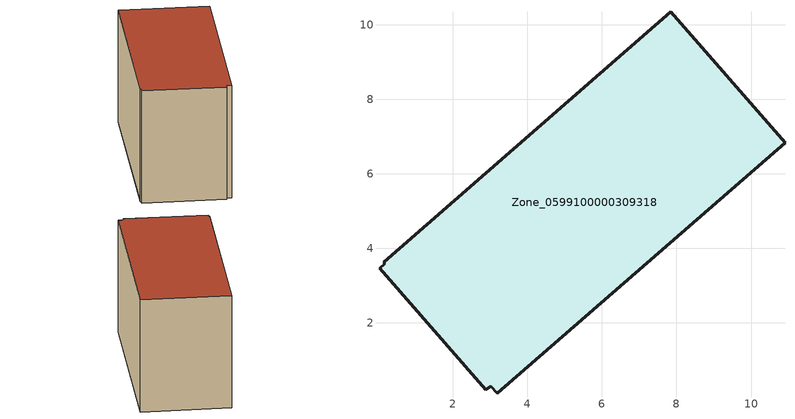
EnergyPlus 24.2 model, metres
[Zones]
Zone_0599100000309318
 floor ground (C_G): 0.15,3.63 7.84,10.35 10.91,6.83 3.19,0.11 3.02,0.3 2.88,0.2 0.03,3.46 0.18,3.59 z0
 wall outside (C_F): 0.03,3.46 2.88,0.2 3.02,0.3 3.19,0.11 10.91,6.83 7.84,10.35 0.15,3.63 0.18,3.59 0.03,3.46 z0:6.16
 roof outside (C_R): 3.19,0.11 10.91,6.83 7.84,10.35 0.15,3.63 0.18,3.59 0.03,3.46 2.88,0.2 3.02,0.3 z6.16
[BUILDING]
Pand.0599100000309318: North Axis=0; Terrain=City; Loads Convergence Tolerance Value=0.04; Temperature Convergence Tolerance Value=0.4; Solar Distribution=FullExterior; Maximum Number of Warmup Days=25; Minimum Number of Warmup Days=1
[Site:Location]
Rotterdam.The.Hague.AP_ZH_NLD Design_Conditions: Latitude=51.96; Longitude=4.45; Time Zone=1; Elevation=-4.5
[SITE:GROUNDTEMPERATURE:BUILDINGSURFACE]
18, 18, 18, 18, 18, 18, 18, 18, 18, 18, 18, 18
[MATERIAL] Thermal Absorptance=0.9; Solar Absorptance=0.7; Visible Absorptance=0.7
Name | Roughness | Thickness | Conductivity | Density | Specific Heat
G.TI.1946 | MediumSmooth | 0.15 | 1 | 540 | 1210
F.TI.1946 | Rough | 0.3 | 0.857143 | 1920 | 840
R.TI.1946 | MediumRough | 0.2 | 0.1 | 1500 | 1000
[CONSTRUCTION]
C_G: G.TI.1946
C_F: F.TI.1946
C_R: R.TI.1946
[ZONE]
Zone_0599100000309318: Type=1; Multiplier=1; Ceiling Height=Autocalculate; Volume=Autocalculate; Floor Area=autocalculate; Part of Total Floor Area=Yes
[ZONEINFILTRATION:DESIGNFLOWRATE]
Infil_Zone_0599100000309318: Zone or ZoneList or Space or SpaceList=Zone_0599100000309318; Schedule=AlwaysOn; Design Flow Rate Calculation Method=Flow/Area; Flow Rate per Floor Area=0.003; Constant Term Coefficient=1; Temperature Term Coefficient=0; Velocity Term Coefficient=0; Velocity Squared Term Coefficient=0
[HVACTEMPLATE:ZONE:IDEALLOADSAIRSYSTEM]
Zone_0599100000309318: Maximum Heating Supply Air Temperature=50; Minimum Cooling Supply Air Temperature=13; Maximum Heating Supply Air Humidity Ratio=0.0156; Minimum Cooling Supply Air Humidity Ratio=0.0077; Heating Limit=NoLimit; Cooling Limit=NoLimit; Dehumidification Control Type=ConstantSensibleHeatRatio; Cooling Sensible Heat Ratio=0.7; Dehumidification Setpoint=60; Humidification Control Type=None; Humidification Setpoint=30; Outdoor Air Method=None; Outdoor Air Flow Rate per Person=0.00944; Outdoor Air Flow Rate per Zone Floor Area=0; Outdoor Air Flow Rate per Zone=0; Demand Controlled Ventilation Type=None; Outdoor Air Economizer Type=NoEconomizer; Heat Recovery Type=None; Sensible Heat Recovery Effectiveness=0.7; Latent Heat Recovery Effectiveness=0.65
[ZONECONTROL:THERMOSTAT]
ThermostatControl_Zone_0599100000309318: Zone or ZoneList=Zone_0599100000309318; Control Type Schedule=DualSetpointControlType; Control 1=Thermostat_Zone_0599100000309318; Temperature Difference Between Cutout And Setpoint=0
[THERMOSTATSETPOINT:DUALSETPOINT]
Thermostat_Zone_0599100000309318: Heating Setpoint Temperature Schedule=HeatingSetpoint_Zone_0599100000309318; Cooling Setpoint Temperature Schedule=CoolingSetpoint_Zone_0599100000309318
[SCHEDULE:COMPACT]
HeatingSetpoint_Zone_0599100000309318: Through: 12/31, For: AllDays, Until: 24:00, 21
CoolingSetpoint_Zone_0599100000309318: Through: 12/31, For: AllDays, Until: 24:00, 24
DualSetpointControlType: Through: 12/31, For: AllDays, Until: 24:00, 4
AlwaysOn: Through: 12/31, For: AllDays, Until: 24:00, 1
